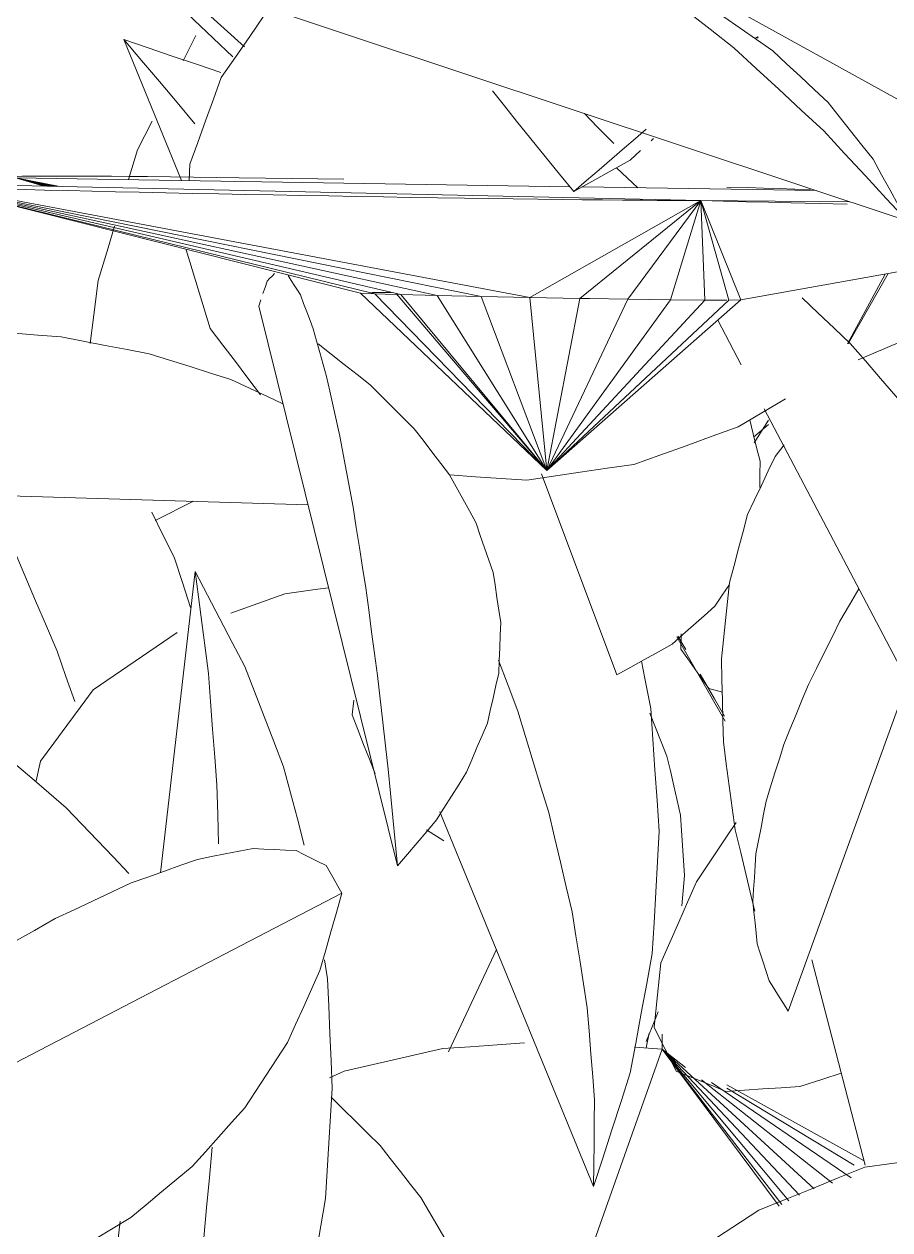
# Model space of a CAD drawing. Header units: metres. Extents: x 10.2 to 20.8, y -0.2 to 6.6.
# Drawn here: x 14.7021 to 14.7401, y 2.5266 to 2.5794 of the extents above; entities that cross this region are included whole.
import ezdxf

# ---------------------------------------------------------------- set-up
doc = ezdxf.new("R2010")
doc.units = ezdxf.units.M
doc.layers.add('Importações nas famílias', color=250, linetype='Continuous', lineweight=5)
doc.layers.add('Vegetação', color=7, linetype='Continuous', lineweight=5)

# ---------------------------------------------------------------- blocks, each defined once
blk = doc.blocks.new('Planta_pergolado_12200 - plantas pergolado_skp_Component_17-V3472-Corte 3')
at = {"layer": 'Importações nas famílias'}
for p, q in [((14.734106, 2.561339), (14.734761, 2.561894)), ((14.702658, 2.546273), (14.702848, 2.547139)), ((14.720737, 2.534391), (14.722833, 2.538881))]:
    blk.add_line(p, q, dxfattribs=at)
at = {"layer": 'Importações nas famílias', "flags": 128}
for points in [[(14.711196, 2.553626), (14.712375, 2.55405), (14.713554, 2.554474)], [(14.713554, 2.554474), (14.714894, 2.554655), (14.715478, 2.554735)], [(14.705164, 2.550263), (14.706082, 2.550892), (14.707001, 2.551521), (14.707919, 2.55215), (14.708837, 2.552779)], [(14.702848, 2.547139), (14.703427, 2.54792), (14.704006, 2.548701), (14.704585, 2.549482), (14.705164, 2.550263)]]:
    blk.add_lwpolyline(points, dxfattribs=at)
blk = doc.blocks.new('Planta_pergolado_12200 - plantas pergolado_skp_Component_16-V3473-Corte 3')
blk.add_blockref('Planta_pergolado_12200 - plantas pergolado_skp_Component_17-V3472-Corte 3', (0, 0))
blk = doc.blocks.new('Planta_pergolado_12200 - plantas pergolado_skp_Component_12-V3556-Corte 3')
at = {"layer": 'Importações nas famílias'}
for p, q in [((14.694379, 2.569284), (14.694903, 2.567132)), ((14.696909, 2.558892), (14.699367, 2.548801))]:
    blk.add_line(p, q, dxfattribs=at)
at = {"layer": 'Importações nas famílias', "flags": 128}
for points in [[(14.698001, 2.568063), (14.697096, 2.568368), (14.69619, 2.568674), (14.695284, 2.568979), (14.694379, 2.569284)], [(14.694379, 2.569284), (14.695053, 2.568236), (14.695727, 2.567187)], [(14.701319, 2.566076), (14.70049, 2.566573), (14.69966, 2.56707), (14.698831, 2.567566), (14.698001, 2.568063)], [(14.700612, 2.558572), (14.701155, 2.557473), (14.701699, 2.556374)], [(14.708712, 2.556073), (14.708218, 2.557057), (14.707725, 2.558042)], [(14.701699, 2.556374), (14.702167, 2.555267), (14.702636, 2.554161), (14.703104, 2.553055), (14.703573, 2.551948)], [(14.709421, 2.553862), (14.709066, 2.554968), (14.708712, 2.556073)], [(14.703573, 2.551948), (14.703962, 2.550847), (14.70435, 2.549746)]]:
    blk.add_lwpolyline(points, dxfattribs=at)
blk = doc.blocks.new('Planta_pergolado_12200 - plantas pergolado_skp_Component_17-V3559-Corte 3')
at = {"layer": 'Importações nas famílias'}
for p, q in [((14.709664, 2.578937), (14.709096, 2.577827)), ((14.707744, 2.575183), (14.707104, 2.573931)), ((14.707104, 2.573931), (14.706709, 2.572622)), ((14.70787, 2.557684), (14.709558, 2.558522))]:
    blk.add_line(p, q, dxfattribs=at)
at = {"layer": 'Importações nas famílias', "flags": 128}
for points in [[(14.706092, 2.570576), (14.705809, 2.569637), (14.705377, 2.568205)], [(14.705377, 2.568205), (14.705183, 2.566691), (14.705024, 2.565444)]]:
    blk.add_lwpolyline(points, dxfattribs=at)
blk = doc.blocks.new('Planta_pergolado_12200 - plantas pergolado_skp_Component_16-V3560-Corte 3')
for name in ['Planta_pergolado_12200 - plantas pergolado_skp_Component_17-V3559-Corte 3', 'Planta_pergolado_12200 - plantas pergolado_skp_Component_12-V3556-Corte 3']:
    blk.add_blockref(name, (0, 0))
blk = doc.blocks.new('Planta_pergolado_12200 - plantas pergolado_skp_-V3568-Corte 3')
blk.add_blockref('Planta_pergolado_12200 - plantas pergolado_skp_Component_16-V3560-Corte 3', (0, 0))
blk = doc.blocks.new('Planta_pergolado_12200 - plantas pergolado_skp_-V3569-Corte 3')
for name in ['Planta_pergolado_12200 - plantas pergolado_skp_-V3568-Corte 3', 'Planta_pergolado_12200 - plantas pergolado_skp_Component_16-V3473-Corte 3']:
    blk.add_blockref(name, (0, 0))
blk = doc.blocks.new('Planta_pergolado_12200 - plantas pergolado_skp_-V3936-Corte 3')
blk.add_blockref('Planta_pergolado_12200 - plantas pergolado_skp_-V3569-Corte 3', (0, 0))
blk = doc.blocks.new('Planta_pergolado_12200 - plantas pergolado_skp_Component_12-V3972-Corte 3')
at = {"layer": 'Importações nas famílias'}
blk.add_line((14.685001, 2.553242), (14.700633, 2.538433), dxfattribs=at)
at = {"layer": 'Importações nas famílias', "flags": 128}
for points in [[(14.684834, 2.554867), (14.685802, 2.554683), (14.68677, 2.554498)], [(14.68677, 2.554498), (14.687716, 2.554214), (14.688662, 2.553929), (14.689607, 2.553644), (14.690553, 2.553359)], [(14.690553, 2.553359), (14.691466, 2.552977), (14.692379, 2.552595), (14.693292, 2.552213), (14.694205, 2.55183)], [(14.694205, 2.55183), (14.695075, 2.551355), (14.695945, 2.550879), (14.696814, 2.550404), (14.697684, 2.549928)], [(14.697684, 2.549928), (14.698501, 2.549365), (14.699319, 2.548801), (14.700136, 2.548238), (14.700953, 2.547674)], [(14.700953, 2.547674), (14.701708, 2.547029), (14.702464, 2.546384), (14.703219, 2.545739), (14.703975, 2.545094)], [(14.703975, 2.545094), (14.70466, 2.544374), (14.705345, 2.543654), (14.706031, 2.542935), (14.706716, 2.542215)]]:
    blk.add_lwpolyline(points, dxfattribs=at)
blk = doc.blocks.new('Planta_pergolado_12200 - plantas pergolado_skp_Component_12-V3973-Corte 3')
at = {"layer": 'Importações nas famílias', "flags": 128}
for points in [[(14.729559, 2.54924), (14.72981, 2.548611), (14.730061, 2.547983), (14.730312, 2.547354)], [(14.730312, 2.547354), (14.730461, 2.546706), (14.73061, 2.546057), (14.730758, 2.545409), (14.730907, 2.544761)], [(14.730907, 2.544761), (14.730952, 2.5441), (14.730996, 2.54344), (14.731041, 2.542779), (14.731086, 2.542119)], [(14.731086, 2.542119), (14.731026, 2.541453), (14.730966, 2.540788)], [(14.729927, 2.536151), (14.729662, 2.535497), (14.729396, 2.534844)]]:
    blk.add_lwpolyline(points, dxfattribs=at)
blk = doc.blocks.new('Planta_pergolado_12200 - plantas pergolado_skp_Component_17-V3974-Corte 3')
at = {"layer": 'Importações nas famílias'}
for p, q in [((14.716577, 2.54981), (14.716512, 2.549163)), ((14.719775, 2.544125), (14.72053, 2.543643)), ((14.729527, 2.535211), (14.729398, 2.53457))]:
    blk.add_line(p, q, dxfattribs=at)
at = {"layer": 'Importações nas famílias', "flags": 128}
blk.add_lwpolyline([(14.716512, 2.549163), (14.716763, 2.548516), (14.717014, 2.547869), (14.717266, 2.547222), (14.717517, 2.546575)], dxfattribs=at)
blk = doc.blocks.new('Planta_pergolado_12200 - plantas pergolado_skp_Component_16-V3975-Corte 3')
for name in ['Planta_pergolado_12200 - plantas pergolado_skp_Component_17-V3974-Corte 3', 'Planta_pergolado_12200 - plantas pergolado_skp_Component_12-V3972-Corte 3', 'Planta_pergolado_12200 - plantas pergolado_skp_Component_12-V3973-Corte 3']:
    blk.add_blockref(name, (0, 0))
blk = doc.blocks.new('Planta_pergolado_12200 - plantas pergolado_skp_Component_12-V4007-Corte 3')
at = {"layer": 'Importações nas famílias'}
for p, q in [((14.674509, 2.530976), (14.681635, 2.524225)), ((14.683991, 2.521993), (14.687207, 2.518946)), ((14.702886, 2.504092), (14.703626, 2.503392)), ((14.704632, 2.502438), (14.706884, 2.500305))]:
    blk.add_line(p, q, dxfattribs=at)
at = {"layer": 'Importações nas famílias', "flags": 128}
for points in [[(14.674509, 2.530976), (14.675477, 2.530792), (14.676445, 2.530608), (14.677413, 2.530424), (14.678381, 2.53024)], [(14.678381, 2.53024), (14.679327, 2.529955), (14.680273, 2.52967), (14.681218, 2.529386), (14.682164, 2.529101)], [(14.682164, 2.529101), (14.683077, 2.528719), (14.68399, 2.528336), (14.684903, 2.527954), (14.685531, 2.527691)], [(14.694075, 2.522125), (14.694831, 2.52148), (14.695586, 2.520835)], [(14.695586, 2.520835), (14.696271, 2.520115), (14.696942, 2.519411)], [(14.70593, 2.504141), (14.706168, 2.503182), (14.706407, 2.502223), (14.706645, 2.501264), (14.706884, 2.500305)]]:
    blk.add_lwpolyline(points, dxfattribs=at)
blk = doc.blocks.new('Planta_pergolado_12200 - plantas pergolado_skp_Component_12-V4008-Corte 3')
at = {"layer": 'Importações nas famílias'}
for p, q in [((14.714375, 2.523064), (14.717662, 2.512564)), ((14.722697, 2.51786), (14.722637, 2.517195))]:
    blk.add_line(p, q, dxfattribs=at)
at = {"layer": 'Importações nas famílias', "flags": 128}
for points in [[(14.715584, 2.532413), (14.716121, 2.531883), (14.716658, 2.531354), (14.717195, 2.530824), (14.717732, 2.530295)], [(14.717732, 2.530295), (14.718178, 2.529726), (14.718624, 2.529157), (14.71907, 2.528588), (14.719517, 2.528019)], [(14.719517, 2.528019), (14.719867, 2.527417), (14.720218, 2.526814), (14.720568, 2.526212), (14.720919, 2.52561)], [(14.720919, 2.52561), (14.72117, 2.524981), (14.721421, 2.524353), (14.721672, 2.523724), (14.721923, 2.523095)], [(14.721923, 2.523095), (14.722072, 2.522447), (14.722221, 2.521799), (14.722369, 2.521151), (14.722518, 2.520502)], [(14.722518, 2.520502), (14.722563, 2.519842), (14.722608, 2.519181), (14.722652, 2.518521), (14.722697, 2.51786)]]:
    blk.add_lwpolyline(points, dxfattribs=at)
blk = doc.blocks.new('Planta_pergolado_12200 - plantas pergolado_skp_Component_17-V4010-Corte 3')
at = {"layer": 'Importações nas famílias'}
for p, q in [((14.730102, 2.535169), (14.730101, 2.534519)), ((14.730101, 2.534519), (14.724799, 2.519544)), ((14.730101, 2.534519), (14.728888, 2.534606)), ((14.730101, 2.534519), (14.736771, 2.528395)), ((14.730101, 2.534519), (14.736124, 2.528113)), ((14.730101, 2.534519), (14.735651, 2.527862)), ((14.730101, 2.534519), (14.73535, 2.527702)), ((14.730101, 2.534519), (14.735231, 2.527638)), ((14.730101, 2.534519), (14.731129, 2.53371)), ((14.716159, 2.533544), (14.715516, 2.533263)), ((14.731824, 2.533164), (14.737566, 2.528647)), ((14.73226, 2.533049), (14.738392, 2.528875)), ((14.738954, 2.529621), (14.732943, 2.532946)), ((14.732943, 2.532803), (14.738524, 2.529434))]:
    blk.add_line(p, q, dxfattribs=at)
at = {"layer": 'Importações nas famílias', "flags": 128}
for points in [[(14.720492, 2.534535), (14.719409, 2.534287), (14.718326, 2.53404), (14.717242, 2.533792), (14.716159, 2.533544)], [(14.724059, 2.534784), (14.72287, 2.534701), (14.721681, 2.534618), (14.720492, 2.534535)]]:
    blk.add_lwpolyline(points, dxfattribs=at)
blk = doc.blocks.new('Planta_pergolado_12200 - plantas pergolado_skp_Component_16-V4011-Corte 3')
for name in ['Planta_pergolado_12200 - plantas pergolado_skp_Component_17-V4010-Corte 3', 'Planta_pergolado_12200 - plantas pergolado_skp_Component_12-V4008-Corte 3', 'Planta_pergolado_12200 - plantas pergolado_skp_Component_12-V4007-Corte 3']:
    blk.add_blockref(name, (0, 0))
blk = doc.blocks.new('Planta_pergolado_12200 - plantas pergolado_skp_-V4057-Corte 3')
for name in ['Planta_pergolado_12200 - plantas pergolado_skp_Component_16-V3975-Corte 3', 'Planta_pergolado_12200 - plantas pergolado_skp_Component_16-V4011-Corte 3']:
    blk.add_blockref(name, (0, 0))
blk = doc.blocks.new('Planta_pergolado_12200 - plantas pergolado_skp_Component_12-V4375-Corte 3')
at = {"layer": 'Importações nas famílias'}
for p, q in [((14.6919, 2.567476), (14.690729, 2.567573)), ((14.701574, 2.565941), (14.700318, 2.566286)), ((14.687598, 2.564805), (14.688724, 2.565029)), ((14.690031, 2.565288), (14.690977, 2.565476)), ((14.672916, 2.559595), (14.714574, 2.558375))]:
    blk.add_line(p, q, dxfattribs=at)
at = {"layer": 'Importações nas famílias', "flags": 128}
for points in [[(14.69541, 2.567183), (14.69424, 2.567281), (14.69307, 2.567378), (14.692219, 2.567449)], [(14.700318, 2.566286), (14.699091, 2.566511), (14.697864, 2.566735), (14.696637, 2.566959), (14.69541, 2.567183)], [(14.695392, 2.565968), (14.696461, 2.565988), (14.69753, 2.566009), (14.698599, 2.566029), (14.699668, 2.56605)], [(14.699668, 2.56605), (14.700691, 2.565968), (14.701713, 2.565886), (14.702735, 2.565804), (14.703758, 2.565723)], [(14.690977, 2.565476), (14.692081, 2.565599), (14.693184, 2.565722), (14.694288, 2.565845), (14.695392, 2.565968)], [(14.703758, 2.565723), (14.704722, 2.565539), (14.705686, 2.565356), (14.70665, 2.565172), (14.707615, 2.564989)], [(14.707615, 2.564989), (14.70851, 2.564706), (14.709406, 2.564423), (14.710301, 2.56414), (14.711197, 2.563857)], [(14.676358, 2.564064), (14.675837, 2.563554), (14.675316, 2.563043), (14.674795, 2.562533), (14.674274, 2.562023)], [(14.711197, 2.563857), (14.712014, 2.563477), (14.71283, 2.563098), (14.713475, 2.562798)], [(14.67739, 2.561624), (14.678524, 2.562041), (14.679658, 2.562458), (14.68049, 2.562764)], [(14.674274, 2.562023), (14.673935, 2.561416), (14.673595, 2.560809), (14.673255, 2.560202), (14.672916, 2.559595)], [(14.672916, 2.559595), (14.674034, 2.560103), (14.675153, 2.56061), (14.676271, 2.561117), (14.67739, 2.561624)]]:
    blk.add_lwpolyline(points, dxfattribs=at)
blk = doc.blocks.new('Planta_pergolado_12200 - plantas pergolado_skp_Component_12-V4377-Corte 3')
at = {"layer": 'Importações nas famílias'}
for p, q in [((14.734179, 2.578803), (14.734282, 2.578877)), ((14.729726, 2.574427), (14.729617, 2.574326)), ((14.726234, 2.572094), (14.728692, 2.573468)), ((14.729155, 2.573897), (14.728692, 2.573468))]:
    blk.add_line(p, q, dxfattribs=at)
at = {"layer": 'Importações nas famílias', "flags": 128}
for points in [[(14.734282, 2.578877), (14.734288, 2.578864), (14.734294, 2.578851), (14.7343, 2.578838), (14.734305, 2.578825)], [(14.722661, 2.576512), (14.723187, 2.575847), (14.723712, 2.575183)], [(14.723712, 2.575183), (14.724342, 2.574411), (14.724973, 2.573639), (14.725603, 2.572866), (14.726234, 2.572094)], [(14.727982, 2.574196), (14.727273, 2.574924), (14.726698, 2.575515)], [(14.728452, 2.574016), (14.728925, 2.574422), (14.729398, 2.574829)], [(14.726234, 2.572094), (14.726788, 2.572575), (14.727343, 2.573055), (14.727897, 2.573535), (14.728452, 2.574016)]]:
    blk.add_lwpolyline(points, dxfattribs=at)
blk = doc.blocks.new('Planta_pergolado_12200 - plantas pergolado_skp_Component_16-V4380-Corte 3')
for name in ['Planta_pergolado_12200 - plantas pergolado_skp_Component_12-V4377-Corte 3', 'Planta_pergolado_12200 - plantas pergolado_skp_Component_12-V4375-Corte 3']:
    blk.add_blockref(name, (0, 0))
blk = doc.blocks.new('Planta_pergolado_12200 - plantas pergolado_skp_Component_12-V4382-Corte 3')
at = {"layer": 'Importações nas famílias'}
for p, q in [((14.706501, 2.578764), (14.709032, 2.572585)), ((14.720361, 2.544919), (14.72709, 2.528487))]:
    blk.add_line(p, q, dxfattribs=at)
at = {"layer": 'Importações nas famílias', "flags": 128}
for points in [[(14.710749, 2.577309), (14.709687, 2.577673), (14.708625, 2.578037), (14.707563, 2.5784), (14.706501, 2.578764)], [(14.706501, 2.578764), (14.70728, 2.577841), (14.708058, 2.576917), (14.708837, 2.575994), (14.709616, 2.57507)], [(14.722931, 2.551566), (14.723351, 2.550446), (14.723771, 2.549326)], [(14.7296, 2.549444), (14.729341, 2.550756), (14.729192, 2.551512)], [(14.723771, 2.549326), (14.72411, 2.548216), (14.72445, 2.547106), (14.724789, 2.545996), (14.725129, 2.544886)], [(14.729972, 2.544072), (14.729879, 2.545415), (14.729786, 2.546758), (14.729693, 2.548101), (14.7296, 2.549444)], [(14.725129, 2.544886), (14.725384, 2.543798), (14.725639, 2.54271), (14.725894, 2.541622), (14.726149, 2.540534)], [(14.72967, 2.538705), (14.729745, 2.540047), (14.729821, 2.541388), (14.729896, 2.54273), (14.729972, 2.544072)], [(14.726149, 2.540534), (14.726317, 2.539481), (14.726485, 2.538427), (14.726652, 2.537373), (14.72682, 2.53632)], [(14.728702, 2.533469), (14.728944, 2.534778), (14.729186, 2.536087), (14.729428, 2.537396), (14.72967, 2.538705)], [(14.72682, 2.53632), (14.726899, 2.535312), (14.726978, 2.534304), (14.727056, 2.533297), (14.727135, 2.532289)], [(14.72709, 2.528487), (14.727493, 2.529732), (14.727896, 2.530978), (14.728299, 2.532223), (14.728702, 2.533469)], [(14.727135, 2.532289), (14.727124, 2.531338), (14.727113, 2.530388), (14.727101, 2.529437), (14.72709, 2.528487)]]:
    blk.add_lwpolyline(points, dxfattribs=at)
blk = doc.blocks.new('Planta_pergolado_12200 - plantas pergolado_skp_Component_12-V4385-Corte 3')
at = {"layer": 'Importações nas famílias'}
blk.add_line((14.736657, 2.538433), (14.739002, 2.529434), dxfattribs=at)
at = {"layer": 'Importações nas famílias', "flags": 128}
for points in [[(14.740944, 2.549849), (14.74123, 2.548955), (14.741516, 2.54806)], [(14.741516, 2.54806), (14.741716, 2.547089), (14.741916, 2.546119), (14.742116, 2.545148), (14.742316, 2.544177)], [(14.744323, 2.542478), (14.743842, 2.543558), (14.743362, 2.544638), (14.742881, 2.545718)], [(14.742316, 2.544177), (14.742428, 2.543141), (14.742541, 2.542105), (14.742653, 2.541069), (14.742765, 2.540033)], [(14.745673, 2.538324), (14.745336, 2.539363), (14.744998, 2.540401), (14.74466, 2.54144), (14.744323, 2.542478)], [(14.742765, 2.540033), (14.742788, 2.538942), (14.74281, 2.537852), (14.742833, 2.536762), (14.742856, 2.535672)], [(14.74642, 2.534433), (14.746233, 2.535406), (14.746047, 2.536378), (14.74586, 2.537351), (14.745673, 2.538324)], [(14.742856, 2.535672), (14.742789, 2.534539), (14.742722, 2.533407), (14.742656, 2.532275), (14.742589, 2.531143)], [(14.746546, 2.530896), (14.746514, 2.53178), (14.746483, 2.532664), (14.746452, 2.533548), (14.74642, 2.534433)], [(14.742589, 2.531143), (14.742433, 2.529981), (14.74236, 2.529434)], [(14.746311, 2.529434), (14.746421, 2.530121), (14.746546, 2.530896)]]:
    blk.add_lwpolyline(points, dxfattribs=at)
blk = doc.blocks.new('Planta_pergolado_12200 - plantas pergolado_skp_Component_17-V4386-Corte 3')
at = {"layer": 'Importações nas famílias', "flags": 128}
for points in [[(14.738986, 2.529342), (14.740059, 2.529486), (14.741133, 2.52963), (14.742207, 2.529774), (14.74328, 2.529917)], [(14.734333, 2.527453), (14.735497, 2.527925), (14.73666, 2.528397), (14.737823, 2.52887), (14.738986, 2.529342)], [(14.72964, 2.524379), (14.730814, 2.525147), (14.731987, 2.525916), (14.73316, 2.526684), (14.734333, 2.527453)]]:
    blk.add_lwpolyline(points, dxfattribs=at)
blk = doc.blocks.new('Planta_pergolado_12200 - plantas pergolado_skp_Component_16-V4387-Corte 3')
for name in ['Planta_pergolado_12200 - plantas pergolado_skp_Component_12-V4382-Corte 3', 'Planta_pergolado_12200 - plantas pergolado_skp_Component_12-V4385-Corte 3', 'Planta_pergolado_12200 - plantas pergolado_skp_Component_17-V4386-Corte 3']:
    blk.add_blockref(name, (0, 0))
blk = doc.blocks.new('Planta_pergolado_12200 - plantas pergolado_skp_Component_12-V4171-Corte 3')
at = {"layer": 'Importações nas famílias'}
for p, q in [((14.548847, 2.432118), (14.549675, 2.432185)), ((14.539377, 2.427314), (14.539821, 2.42785)), ((14.581769, 2.413216), (14.539377, 2.427314)), ((14.569767, 2.424378), (14.568901, 2.424717))]:
    blk.add_line(p, q, dxfattribs=at)
at = {"layer": 'Importações nas famílias', "flags": 128}
for points in [[(14.549675, 2.432185), (14.550597, 2.432086), (14.551518, 2.431988), (14.55244, 2.43189), (14.553362, 2.431792)], [(14.553362, 2.431792), (14.554355, 2.431532), (14.555348, 2.431271), (14.556341, 2.431011), (14.557334, 2.430751)], [(14.557334, 2.430751), (14.558376, 2.430335), (14.559417, 2.429918), (14.560458, 2.429502), (14.5615, 2.429086)], [(14.5615, 2.429086), (14.562565, 2.428523), (14.56363, 2.42796), (14.564695, 2.427398), (14.56576, 2.426835)], [(14.56576, 2.426835), (14.566824, 2.426139), (14.567888, 2.425444), (14.568952, 2.424748), (14.570016, 2.424052)], [(14.573019, 2.422663), (14.572206, 2.423092), (14.571393, 2.423521), (14.57058, 2.423949), (14.569767, 2.424378)], [(14.570016, 2.424052), (14.571053, 2.42324), (14.572091, 2.422427), (14.573129, 2.421615), (14.574167, 2.420802)], [(14.575875, 2.420666), (14.575161, 2.421165), (14.574447, 2.421664), (14.573733, 2.422164), (14.573019, 2.422663)], [(14.574167, 2.420802), (14.575154, 2.419892), (14.576141, 2.418982), (14.577128, 2.418072), (14.578115, 2.417162)], [(14.578302, 2.418408), (14.577695, 2.418973), (14.577089, 2.419537), (14.576482, 2.420102), (14.575875, 2.420666)], [(14.580274, 2.415916), (14.579781, 2.416539), (14.579288, 2.417162), (14.578795, 2.417785), (14.578302, 2.418408)], [(14.578115, 2.417162), (14.579029, 2.416175), (14.579942, 2.415189), (14.580856, 2.414202), (14.581769, 2.413216)], [(14.581769, 2.413216), (14.581396, 2.413891), (14.581022, 2.414566), (14.580648, 2.415241), (14.580274, 2.415916)]]:
    blk.add_lwpolyline(points, dxfattribs=at)
blk = doc.blocks.new('Planta_pergolado_12200 - plantas pergolado_skp_Component_12-V4402-Corte 3')
at = {"layer": 'Importações nas famílias'}
blk.add_line((14.746693, 2.572666), (14.717373, 2.58889), dxfattribs=at)
at = {"layer": 'Importações nas famílias', "flags": 128}
for points in [[(14.723199, 2.597485), (14.723813, 2.597284), (14.725073, 2.596873), (14.726334, 2.596461)], [(14.726334, 2.596461), (14.727509, 2.595907), (14.728683, 2.595353), (14.729858, 2.5948), (14.731032, 2.594246)], [(14.731032, 2.594246), (14.732093, 2.593563), (14.733155, 2.592879), (14.734216, 2.592196), (14.735277, 2.591513)], [(14.735277, 2.591513), (14.736199, 2.590716), (14.737122, 2.58992), (14.738044, 2.589123), (14.738967, 2.588327)], [(14.738967, 2.588327), (14.739729, 2.587436), (14.740492, 2.586545), (14.741254, 2.585653), (14.742017, 2.584762)], [(14.742017, 2.584762), (14.742601, 2.583797), (14.743186, 2.582833), (14.74377, 2.581868), (14.744355, 2.580903)], [(14.744355, 2.580903), (14.744747, 2.579887), (14.74514, 2.578871), (14.745533, 2.577855), (14.745926, 2.576839)], [(14.745926, 2.576839), (14.746118, 2.575796), (14.74631, 2.574753), (14.746501, 2.573709), (14.746693, 2.572666)]]:
    blk.add_lwpolyline(points, dxfattribs=at)
blk = doc.blocks.new('Planta_pergolado_12200 - plantas pergolado_skp_Component_16-V4404-Corte 3')
for name, p in [('Planta_pergolado_12200 - plantas pergolado_skp_Component_12-V4402-Corte 3', (0, 0)), ('Planta_pergolado_12200 - plantas pergolado_skp_Component_12-V4171-Corte 3', (0.159072, 0.157596))]:
    blk.add_blockref(name, p)
blk = doc.blocks.new('Planta_pergolado_12200 - plantas pergolado_skp_-V4413-Corte 3')
for name in ['Planta_pergolado_12200 - plantas pergolado_skp_Component_16-V4380-Corte 3', 'Planta_pergolado_12200 - plantas pergolado_skp_Component_16-V4404-Corte 3', 'Planta_pergolado_12200 - plantas pergolado_skp_Component_16-V4387-Corte 3']:
    blk.add_blockref(name, (0, 0))
blk = doc.blocks.new('Planta_pergolado_12200 - plantas pergolado_skp_-V4414-Corte 3')
blk.add_blockref('Planta_pergolado_12200 - plantas pergolado_skp_-V4413-Corte 3', (0, 0))
blk = doc.blocks.new('Planta_pergolado_12200 - plantas pergolado_skp_-V4514-Corte 3')
for name in ['Planta_pergolado_12200 - plantas pergolado_skp_-V4414-Corte 3', 'Planta_pergolado_12200 - plantas pergolado_skp_-V4057-Corte 3']:
    blk.add_blockref(name, (0, 0))
blk = doc.blocks.new('Planta_pergolado_12200 - plantas pergolado_skp_Component_12-V4649-Corte 3')
at = {"layer": 'Importações nas famílias'}
blk.add_line((14.72812, 2.550911), (14.724817, 2.559723), dxfattribs=at)
at = {"layer": 'Importações nas famílias', "flags": 128}
for points in [[(14.733937, 2.562089), (14.734089, 2.561485), (14.73424, 2.560881), (14.734391, 2.560277)], [(14.734391, 2.560277), (14.734384, 2.559702), (14.734376, 2.559126)], [(14.733054, 2.554881), (14.732733, 2.554402), (14.732412, 2.553922)], [(14.732412, 2.553922), (14.731944, 2.553508), (14.731475, 2.553094), (14.731007, 2.55268), (14.730539, 2.552266)], [(14.730539, 2.552266), (14.729934, 2.551927), (14.729329, 2.551588), (14.728725, 2.55125), (14.72812, 2.550911)]]:
    blk.add_lwpolyline(points, dxfattribs=at)
blk = doc.blocks.new('Planta_pergolado_12200 - plantas pergolado_skp_Component_12-V4651-Corte 3')
at = {"layer": 'Importações nas famílias'}
for p, q in [((14.712413, 2.567075), (14.712505, 2.567349)), ((14.718504, 2.542554), (14.712413, 2.567075))]:
    blk.add_line(p, q, dxfattribs=at)
at = {"layer": 'Importações nas famílias', "flags": 128}
for points in [[(14.712598, 2.567623), (14.71269, 2.567897), (14.712783, 2.568171)], [(14.712783, 2.568171), (14.712892, 2.568284), (14.713, 2.568396), (14.713109, 2.568509)], [(14.713708, 2.568418), (14.713842, 2.568205), (14.713975, 2.567991), (14.714109, 2.567778), (14.714242, 2.567564)], [(14.714242, 2.567564), (14.714384, 2.567193), (14.714525, 2.566822), (14.714666, 2.566451), (14.714807, 2.56608)], [(14.714807, 2.56608), (14.714953, 2.56556), (14.715099, 2.56504), (14.715244, 2.564519), (14.71539, 2.563999)], [(14.717307, 2.563626), (14.716736, 2.564075), (14.716166, 2.564525), (14.715595, 2.564974), (14.715025, 2.565423)], [(14.71539, 2.563999), (14.715537, 2.563343), (14.715683, 2.562686), (14.71583, 2.562029), (14.715977, 2.561372)], [(14.719234, 2.561704), (14.718752, 2.562185), (14.71827, 2.562665), (14.717789, 2.563146), (14.717307, 2.563626)], [(14.715977, 2.561372), (14.716121, 2.560594), (14.716265, 2.559816), (14.716409, 2.559038), (14.716554, 2.55826)], [(14.720784, 2.559678), (14.720397, 2.560185), (14.720009, 2.560691), (14.719621, 2.561198), (14.719234, 2.561704)], [(14.721941, 2.557571), (14.721651, 2.558098), (14.721362, 2.558625), (14.721073, 2.559151), (14.720784, 2.559678)], [(14.716554, 2.55826), (14.716692, 2.557379), (14.71683, 2.556498), (14.716969, 2.555617), (14.717107, 2.554736)], [(14.72269, 2.555405), (14.722503, 2.555947), (14.722315, 2.556488), (14.722128, 2.557029), (14.721941, 2.557571)], [(14.723025, 2.553206), (14.722941, 2.553756), (14.722858, 2.554306), (14.722774, 2.554856), (14.72269, 2.555405)], [(14.717107, 2.554736), (14.717237, 2.553773), (14.717366, 2.552809), (14.717496, 2.551846), (14.717625, 2.550882)], [(14.722941, 2.550997), (14.722962, 2.55155), (14.722983, 2.552102), (14.723004, 2.552654), (14.723025, 2.553206)], [(14.717625, 2.550882), (14.717742, 2.549859), (14.71786, 2.548836), (14.717977, 2.547813), (14.718094, 2.546789)], [(14.722439, 2.548804), (14.722564, 2.549352), (14.72269, 2.5499), (14.722815, 2.550449), (14.722941, 2.550997)], [(14.721524, 2.546649), (14.721753, 2.547188), (14.721982, 2.547726), (14.72221, 2.548265), (14.722439, 2.548804)], [(14.718094, 2.546789), (14.718197, 2.54573), (14.718299, 2.544672), (14.718402, 2.543613), (14.718504, 2.542554)], [(14.720208, 2.544558), (14.720537, 2.545081), (14.720866, 2.545604), (14.721195, 2.546126), (14.721524, 2.546649)], [(14.718504, 2.542554), (14.71893, 2.543055), (14.719356, 2.543556), (14.719782, 2.544057), (14.720208, 2.544558)]]:
    blk.add_lwpolyline(points, dxfattribs=at)
blk = doc.blocks.new('Planta_pergolado_12200 - plantas pergolado_skp_Component_12-V4653-Corte 3')
at = {"layer": 'Importações nas famílias'}
for p, q in [((14.733562, 2.564509), (14.732535, 2.566462)), ((14.748823, 2.535471), (14.734576, 2.562578))]:
    blk.add_line(p, q, dxfattribs=at)
at = {"layer": 'Importações nas famílias', "flags": 128}
for points in [[(14.736232, 2.567436), (14.736937, 2.566771), (14.737643, 2.566107), (14.738348, 2.565443)], [(14.738348, 2.565443), (14.739013, 2.564673), (14.739678, 2.563903), (14.740343, 2.563133), (14.741008, 2.562363)], [(14.741008, 2.562363), (14.741617, 2.561506), (14.742226, 2.560649), (14.742836, 2.559792), (14.743445, 2.558934)], [(14.743445, 2.558934), (14.743984, 2.55801), (14.744523, 2.557085), (14.745063, 2.556161), (14.745602, 2.555236)], [(14.745602, 2.555236), (14.746058, 2.554266), (14.746515, 2.553296), (14.746971, 2.552326), (14.747428, 2.551356)], [(14.747428, 2.551356), (14.747791, 2.550363), (14.748154, 2.54937), (14.748517, 2.548377), (14.74888, 2.547384)], [(14.74888, 2.547384), (14.749142, 2.546392), (14.749403, 2.545399), (14.749664, 2.544407), (14.749925, 2.543414)], [(14.749925, 2.543414), (14.750078, 2.542446), (14.750231, 2.541477), (14.750381, 2.540532)]]:
    blk.add_lwpolyline(points, dxfattribs=at)
blk = doc.blocks.new('Planta_pergolado_12200 - plantas pergolado_skp_Component_17-V4654-Corte 3')
at = {"layer": 'Importações nas famílias'}
for p, q in [((14.697776, 2.572449), (14.717502, 2.567617)), ((14.697776, 2.572449), (14.716883, 2.567647)), ((14.724293, 2.567452), (14.697776, 2.572449)), ((14.697776, 2.572449), (14.72216, 2.567495)), ((14.697776, 2.572449), (14.720234, 2.567539)), ((14.697776, 2.572449), (14.718645, 2.567581)), ((14.726057, 2.572311), (14.701747, 2.572702)), ((14.703379, 2.572326), (14.701747, 2.572702)), ((14.701747, 2.572702), (14.703544, 2.572323)), ((14.703219, 2.57233), (14.701747, 2.572702)), ((14.703077, 2.572333), (14.701747, 2.572702)), ((14.703007, 2.572334), (14.701747, 2.572702)), ((14.701747, 2.572702), (14.703703, 2.572319)), ((14.701803, 2.572361), (14.731801, 2.571705)), ((14.736855, 2.572137), (14.726605, 2.572302)), ((14.732943, 2.572292), (14.733863, 2.572269)), ((14.724293, 2.567452), (14.731801, 2.571705)), ((14.726486, 2.567414), (14.731801, 2.571705)), ((14.731801, 2.571705), (14.728591, 2.567381)), ((14.731801, 2.571705), (14.730465, 2.567358)), ((14.731978, 2.567344), (14.731801, 2.571705)), ((14.733029, 2.567342), (14.731801, 2.571705)), ((14.738315, 2.571652), (14.731801, 2.571705)), ((14.731801, 2.571705), (14.733546, 2.567352)), ((14.733546, 2.567352), (14.75573, 2.571308)), ((14.717502, 2.567617), (14.716883, 2.567647)), ((14.716883, 2.567647), (14.725051, 2.559869)), ((14.717373, 2.567677), (14.718241, 2.567675)), ((14.725051, 2.559869), (14.717502, 2.567617)), ((14.71796, 2.567603), (14.717502, 2.567617)), ((14.718436, 2.567629), (14.725051, 2.559869)), ((14.718645, 2.567581), (14.71796, 2.567603)), ((14.720234, 2.567539), (14.718645, 2.567581)), ((14.718645, 2.567581), (14.725051, 2.559869)), ((14.725051, 2.559869), (14.720234, 2.567539)), ((14.72216, 2.567495), (14.720234, 2.567539)), ((14.725051, 2.559869), (14.72216, 2.567495)), ((14.724293, 2.567452), (14.72216, 2.567495)), ((14.725051, 2.559869), (14.724293, 2.567452)), ((14.726486, 2.567414), (14.724293, 2.567452)), ((14.726486, 2.567414), (14.725051, 2.559869)), ((14.725051, 2.559869), (14.728591, 2.567381)), ((14.725051, 2.559869), (14.730465, 2.567358)), ((14.725051, 2.559869), (14.733546, 2.567352)), ((14.725051, 2.559869), (14.731978, 2.567344)), ((14.725051, 2.559869), (14.733029, 2.567342)), ((14.72691, 2.567407), (14.726486, 2.567414)), ((14.72691, 2.567407), (14.728591, 2.567381)), ((14.728591, 2.567381), (14.730465, 2.567358)), ((14.730465, 2.567358), (14.731978, 2.567344)), ((14.731978, 2.567344), (14.732943, 2.567343)), ((14.733029, 2.567342), (14.733546, 2.567352))]:
    blk.add_line(p, q, dxfattribs=at)
at = {"layer": 'Importações nas famílias', "flags": 128}
for points in [[(14.701375, 2.572751), (14.701599, 2.572758), (14.701823, 2.572764), (14.702047, 2.57277), (14.702271, 2.572777)], [(14.702271, 2.572777), (14.702797, 2.572777), (14.703323, 2.572777), (14.703849, 2.572777), (14.704375, 2.572778)], [(14.704375, 2.572778), (14.705166, 2.572771), (14.705958, 2.572765), (14.70675, 2.572759), (14.707542, 2.572753)], [(14.707542, 2.572753), (14.708546, 2.572741), (14.70955, 2.572729), (14.710554, 2.572717), (14.711558, 2.572705)], [(14.711558, 2.572705), (14.712705, 2.572688), (14.713853, 2.572671), (14.715, 2.572654), (14.716148, 2.572637)], [(14.703029, 2.572161), (14.702194, 2.572184), (14.701358, 2.572207), (14.700523, 2.572229), (14.699687, 2.572252)], [(14.707173, 2.572065), (14.706137, 2.572089), (14.705101, 2.572113), (14.704065, 2.572137), (14.703029, 2.572161)], [(14.711836, 2.571969), (14.71067, 2.571993), (14.709504, 2.572017), (14.708339, 2.572041), (14.707173, 2.572065)], [(14.7167, 2.57188), (14.715484, 2.571903), (14.714268, 2.571925), (14.713052, 2.571947), (14.711836, 2.571969)], [(14.721433, 2.571805), (14.72025, 2.571824), (14.719067, 2.571843), (14.717883, 2.571862), (14.7167, 2.57188)], [(14.733863, 2.572269), (14.73455, 2.572248), (14.735237, 2.572227), (14.735924, 2.572205), (14.736611, 2.572184)], [(14.725714, 2.571749), (14.724644, 2.571763), (14.723574, 2.571777), (14.722504, 2.571791), (14.721433, 2.571805)], [(14.729251, 2.571715), (14.728366, 2.571723), (14.727482, 2.571732), (14.726598, 2.57174), (14.725714, 2.571749)], [(14.731801, 2.571705), (14.731164, 2.571708), (14.730526, 2.57171), (14.729888, 2.571712), (14.729251, 2.571715)], [(14.735754, 2.5716), (14.734766, 2.571627), (14.733778, 2.571653), (14.732789, 2.571679), (14.731801, 2.571705)], [(14.738209, 2.571545), (14.736981, 2.571573), (14.735754, 2.5716)]]:
    blk.add_lwpolyline(points, dxfattribs=at)
blk = doc.blocks.new('Planta_pergolado_12200 - plantas pergolado_skp_Component_16-V4655-Corte 3')
for name in ['Planta_pergolado_12200 - plantas pergolado_skp_Component_17-V4654-Corte 3', 'Planta_pergolado_12200 - plantas pergolado_skp_Component_12-V4651-Corte 3', 'Planta_pergolado_12200 - plantas pergolado_skp_Component_12-V4653-Corte 3', 'Planta_pergolado_12200 - plantas pergolado_skp_Component_12-V4649-Corte 3']:
    blk.add_blockref(name, (0, 0))
blk = doc.blocks.new('Planta_pergolado_12200 - plantas pergolado_skp_-V4764-Corte 3')
blk.add_blockref('Planta_pergolado_12200 - plantas pergolado_skp_Component_16-V4655-Corte 3', (0, 0))
blk = doc.blocks.new('Planta_pergolado_12200 - plantas pergolado_skp_Component_12-V4937-Corte 3')
at = {"layer": 'Importações nas famílias'}
for p, q in [((14.735453, 2.561003), (14.735054, 2.560492)), ((14.735622, 2.536173), (14.740856, 2.55063))]:
    blk.add_line(p, q, dxfattribs=at)
at = {"layer": 'Importações nas famílias', "flags": 128}
for points in [[(14.735054, 2.560492), (14.734753, 2.559857), (14.734451, 2.559222), (14.734149, 2.558587), (14.733847, 2.557951)], [(14.733847, 2.557951), (14.733649, 2.557206), (14.733451, 2.556461), (14.733253, 2.555716), (14.733055, 2.55497)], [(14.733055, 2.55497), (14.732966, 2.554133), (14.732876, 2.553295), (14.732787, 2.552457), (14.732698, 2.551619)], [(14.737894, 2.553263), (14.73831, 2.553978), (14.738723, 2.554688)], [(14.736515, 2.550501), (14.73686, 2.551192), (14.737205, 2.551882), (14.73755, 2.552573), (14.737894, 2.553263)], [(14.732698, 2.551619), (14.732719, 2.550708), (14.73274, 2.549797), (14.732761, 2.548887), (14.732783, 2.547976)], [(14.735433, 2.547864), (14.735704, 2.548523), (14.735974, 2.549182), (14.736245, 2.549842), (14.736515, 2.550501)], [(14.732783, 2.547976), (14.732914, 2.547013), (14.733045, 2.546051), (14.733177, 2.545089), (14.733308, 2.544126)], [(14.734661, 2.545381), (14.734854, 2.546002), (14.735047, 2.546622), (14.73524, 2.547243), (14.735433, 2.547864)], [(14.734208, 2.54308), (14.734321, 2.543655), (14.734434, 2.544231), (14.734548, 2.544806), (14.734661, 2.545381)], [(14.733308, 2.544126), (14.733547, 2.543135), (14.733785, 2.542144), (14.734024, 2.541152), (14.734166, 2.54056)], [(14.734077, 2.540987), (14.73411, 2.54151), (14.734142, 2.542034), (14.734175, 2.542557), (14.734208, 2.54308)], [(14.734271, 2.539125), (14.734223, 2.53959), (14.734174, 2.540056), (14.734126, 2.540521), (14.734077, 2.540987)], [(14.734788, 2.537514), (14.734659, 2.537917), (14.73453, 2.538319), (14.7344, 2.538722), (14.734271, 2.539125)], [(14.735622, 2.536173), (14.735413, 2.536508), (14.735205, 2.536843), (14.734996, 2.537179), (14.734788, 2.537514)]]:
    blk.add_lwpolyline(points, dxfattribs=at)
blk = doc.blocks.new('Planta_pergolado_12200 - plantas pergolado_skp_Component_17-V4938-Corte 3')
at = {"layer": 'Importações nas famílias'}
for p, q in [((14.70937, 2.572579), (14.709401, 2.573292)), ((14.728104, 2.57314), (14.729039, 2.572263)), ((14.738697, 2.564729), (14.753041, 2.570829)), ((14.73822, 2.565429), (14.739882, 2.568482)), ((14.740014, 2.568505), (14.738253, 2.565429))]:
    blk.add_line(p, q, dxfattribs=at)
at = {"layer": 'Importações nas famílias', "flags": 128}
for points in [[(14.710775, 2.577094), (14.711398, 2.577993), (14.71202, 2.578892), (14.712642, 2.579791)], [(14.709401, 2.573292), (14.709745, 2.574242), (14.710088, 2.575193), (14.710432, 2.576144), (14.710775, 2.577094)], [(14.710291, 2.566095), (14.710027, 2.566957), (14.709763, 2.567818), (14.7095, 2.568679), (14.709236, 2.56954)], [(14.712494, 2.563192), (14.711943, 2.563918), (14.711392, 2.564644), (14.710842, 2.56537), (14.710291, 2.566095)], [(14.735508, 2.563017), (14.734471, 2.562399), (14.733435, 2.56178)], [(14.733435, 2.56178), (14.732291, 2.56137), (14.731147, 2.56096), (14.730003, 2.560551), (14.728859, 2.560141)], [(14.728859, 2.560141), (14.727686, 2.559968), (14.726513, 2.559795), (14.72534, 2.559622), (14.724167, 2.559449)], [(14.724167, 2.559449), (14.723044, 2.559525), (14.721922, 2.559601), (14.720799, 2.559676)]]:
    blk.add_lwpolyline(points, dxfattribs=at)
blk = doc.blocks.new('Planta_pergolado_12200 - plantas pergolado_skp_Component_16-V4939-Corte 3')
for name in ['Planta_pergolado_12200 - plantas pergolado_skp_Component_17-V4938-Corte 3', 'Planta_pergolado_12200 - plantas pergolado_skp_Component_12-V4937-Corte 3']:
    blk.add_blockref(name, (0, 0))
blk = doc.blocks.new('Planta_pergolado_12200 - plantas pergolado_skp_Component_12-V4982-Corte 3')
at = {"layer": 'Importações nas famílias'}
blk.add_line((14.679651, 2.522451), (14.716063, 2.541347), dxfattribs=at)
at = {"layer": 'Importações nas famílias', "flags": 128}
for points in [[(14.712167, 2.543306), (14.711559, 2.543187), (14.710951, 2.543068), (14.710343, 2.542949), (14.709735, 2.54283)], [(14.714059, 2.543214), (14.713586, 2.543237), (14.713113, 2.54326), (14.71264, 2.543283), (14.712167, 2.543306)], [(14.709735, 2.54283), (14.709007, 2.542572), (14.708278, 2.542314), (14.70755, 2.542056), (14.706822, 2.541797)], [(14.715368, 2.542556), (14.715041, 2.54272), (14.714714, 2.542885), (14.714387, 2.543049), (14.714059, 2.543214)], [(14.716063, 2.541347), (14.715889, 2.541649), (14.715716, 2.541951), (14.715542, 2.542253), (14.715368, 2.542556)], [(14.706822, 2.541797), (14.70599, 2.541406), (14.705158, 2.541015), (14.704326, 2.540623), (14.703495, 2.540232)], [(14.715101, 2.537959), (14.715341, 2.538806), (14.715582, 2.539653), (14.715823, 2.5405), (14.716063, 2.541347)], [(14.703495, 2.540232), (14.702579, 2.539716), (14.701663, 2.539201), (14.700747, 2.538685), (14.699832, 2.53817)], [(14.699832, 2.53817), (14.698854, 2.537543), (14.697876, 2.536915), (14.696897, 2.536288), (14.695919, 2.535661)], [(14.713675, 2.534811), (14.714032, 2.535598), (14.714388, 2.536385), (14.714744, 2.537172), (14.715101, 2.537959)], [(14.695919, 2.535661), (14.694902, 2.534936), (14.693884, 2.534211), (14.692867, 2.533487), (14.691849, 2.532762)], [(14.711802, 2.531937), (14.71227, 2.532656), (14.712739, 2.533374), (14.713207, 2.534092), (14.713675, 2.534811)], [(14.691849, 2.532762), (14.690816, 2.531958), (14.689783, 2.531153), (14.68875, 2.530348), (14.687716, 2.529543)], [(14.709502, 2.52937), (14.710077, 2.530012), (14.710652, 2.530654), (14.711227, 2.531296), (14.711802, 2.531937)], [(14.687716, 2.529543), (14.686692, 2.528677), (14.685667, 2.527811), (14.684643, 2.526945), (14.683618, 2.526079)], [(14.706801, 2.527138), (14.707476, 2.527696), (14.708151, 2.528254), (14.708827, 2.528812), (14.709502, 2.52937)], [(14.703729, 2.525266), (14.704497, 2.525734), (14.705265, 2.526202), (14.706033, 2.52667), (14.706801, 2.527138)], [(14.683618, 2.526079), (14.682627, 2.525172), (14.681635, 2.524265), (14.680643, 2.523358), (14.679651, 2.522451)], [(14.70032, 2.523775), (14.701172, 2.524148), (14.702024, 2.524521), (14.702877, 2.524894), (14.703729, 2.525266)], [(14.696611, 2.522681), (14.697538, 2.522954), (14.698465, 2.523228), (14.699393, 2.523501), (14.70032, 2.523775)], [(14.679651, 2.522451), (14.680768, 2.522308), (14.681884, 2.522166), (14.683001, 2.522023), (14.684118, 2.52188)], [(14.692645, 2.521996), (14.693637, 2.522167), (14.694628, 2.522338), (14.69562, 2.52251), (14.696611, 2.522681)], [(14.684118, 2.52188), (14.685205, 2.521842), (14.686291, 2.521804), (14.687378, 2.521766), (14.688465, 2.521728)], [(14.688465, 2.521728), (14.68951, 2.521795), (14.690555, 2.521862), (14.6916, 2.521929), (14.692645, 2.521996)]]:
    blk.add_lwpolyline(points, dxfattribs=at)
blk = doc.blocks.new('Planta_pergolado_12200 - plantas pergolado_skp_Component_12-V4983-Corte 3')
at = {"layer": 'Importações nas famílias'}
for p, q in [((14.707011, 2.582063), (14.70786, 2.581244)), ((14.708241, 2.581654), (14.709211, 2.580774)), ((14.709864, 2.580182), (14.711785, 2.578441))]:
    blk.add_line(p, q, dxfattribs=at)
at = {"layer": 'Importações nas famílias', "flags": 128}
blk.add_lwpolyline([(14.70786, 2.581244), (14.708714, 2.580434), (14.709568, 2.579624), (14.710423, 2.578814), (14.711277, 2.578003)], dxfattribs=at)
blk = doc.blocks.new('Planta_pergolado_12200 - plantas pergolado_skp_Component_12-V4984-Corte 3')
at = {"layer": 'Importações nas famílias'}
for p, q in [((14.708107, 2.542242), (14.709631, 2.555453)), ((14.715431, 2.537597), (14.715304, 2.538433)), ((14.704599, 2.511829), (14.706345, 2.526971))]:
    blk.add_line(p, q, dxfattribs=at)
at = {"layer": 'Importações nas famílias', "flags": 128}
for points in [[(14.709631, 2.555453), (14.709775, 2.554333), (14.70992, 2.553214), (14.710065, 2.552095), (14.710209, 2.550976)], [(14.711799, 2.55129), (14.711257, 2.552331), (14.710715, 2.553371), (14.710173, 2.554412), (14.709631, 2.555453)], [(14.7135, 2.546893), (14.713075, 2.547993), (14.71265, 2.549092), (14.712224, 2.550191), (14.711799, 2.55129)], [(14.710209, 2.550976), (14.710302, 2.549755), (14.710395, 2.548535), (14.710487, 2.547315), (14.71058, 2.546095)], [(14.714411, 2.543457), (14.714108, 2.544603), (14.713804, 2.545748), (14.7135, 2.546893)], [(14.71058, 2.546095), (14.710618, 2.544803), (14.710656, 2.543511)], [(14.715639, 2.5328), (14.715587, 2.533999), (14.715535, 2.535198), (14.715483, 2.536398), (14.715431, 2.537597)], [(14.715337, 2.527975), (14.715412, 2.529181), (14.715488, 2.530387), (14.715563, 2.531594), (14.715639, 2.5328)], [(14.71038, 2.530212), (14.710255, 2.528888), (14.710131, 2.527565), (14.710006, 2.526241), (14.709881, 2.524918)], [(14.714528, 2.523175), (14.71473, 2.524375), (14.714932, 2.525575), (14.715135, 2.526775), (14.715337, 2.527975)]]:
    blk.add_lwpolyline(points, dxfattribs=at)
blk = doc.blocks.new('Planta_pergolado_12200 - plantas pergolado_skp_Component_12-V4985-Corte 3')
at = {"layer": 'Importações nas famílias'}
for p, q in [((14.732864, 2.548891), (14.73075, 2.552585)), ((14.730793, 2.552616), (14.731137, 2.552025)), ((14.731764, 2.550945), (14.732392, 2.549865)), ((14.732392, 2.549865), (14.732835, 2.549102))]:
    blk.add_line(p, q, dxfattribs=at)
blk = doc.blocks.new('Planta_pergolado_12200 - plantas pergolado_skp_Component_17-V4987-Corte 3')
at = {"layer": 'Importações nas famílias'}
for p, q in [((14.734139, 2.561085), (14.734759, 2.562071)), ((14.73092, 2.552043), (14.730932, 2.552709)), ((14.732741, 2.550151), (14.73214, 2.550318))]:
    blk.add_line(p, q, dxfattribs=at)
at = {"layer": 'Importações nas famílias', "flags": 128}
for points in [[(14.73214, 2.550318), (14.731835, 2.550749), (14.73153, 2.55118), (14.731225, 2.551612), (14.73092, 2.552043)], [(14.731603, 2.541848), (14.732278, 2.542853), (14.732954, 2.543857), (14.733349, 2.544446)], [(14.730049, 2.538303), (14.730438, 2.539189), (14.730826, 2.540076), (14.731215, 2.540962), (14.731603, 2.541848)], [(14.729747, 2.535472), (14.729823, 2.53618), (14.729898, 2.536887), (14.729974, 2.537595), (14.730049, 2.538303)], [(14.730718, 2.533548), (14.730475, 2.534029), (14.730233, 2.53451), (14.72999, 2.534991), (14.729747, 2.535472)], [(14.732895, 2.532662), (14.732351, 2.532884), (14.731807, 2.533105), (14.731262, 2.533327), (14.730718, 2.533548)], [(14.737954, 2.533456), (14.737149, 2.5332), (14.736131, 2.532875)], [(14.736131, 2.532875), (14.735322, 2.532822), (14.734513, 2.532769), (14.733704, 2.532716), (14.732895, 2.532662)]]:
    blk.add_lwpolyline(points, dxfattribs=at)
blk = doc.blocks.new('Planta_pergolado_12200 - plantas pergolado_skp_Component_16-V4988-Corte 3')
for name in ['Planta_pergolado_12200 - plantas pergolado_skp_Component_17-V4987-Corte 3', 'Planta_pergolado_12200 - plantas pergolado_skp_Component_12-V4983-Corte 3', 'Planta_pergolado_12200 - plantas pergolado_skp_Component_12-V4984-Corte 3', 'Planta_pergolado_12200 - plantas pergolado_skp_Component_12-V4985-Corte 3', 'Planta_pergolado_12200 - plantas pergolado_skp_Component_12-V4982-Corte 3']:
    blk.add_blockref(name, (0, 0))
blk = doc.blocks.new('Planta_pergolado_12200 - plantas pergolado_skp_-V4994-Corte 3')
blk.add_blockref('Planta_pergolado_12200 - plantas pergolado_skp_Component_16-V4988-Corte 3', (0, 0))
blk = doc.blocks.new('Planta_pergolado_12200 - plantas pergolado_skp_-V4995-Corte 3')
for name in ['Planta_pergolado_12200 - plantas pergolado_skp_-V4994-Corte 3', 'Planta_pergolado_12200 - plantas pergolado_skp_Component_16-V4939-Corte 3']:
    blk.add_blockref(name, (0, 0))
blk = doc.blocks.new('Planta_pergolado_12200 - plantas pergolado_skp_-V5113-Corte 3')
for name in ['Planta_pergolado_12200 - plantas pergolado_skp_-V4764-Corte 3', 'Planta_pergolado_12200 - plantas pergolado_skp_-V4995-Corte 3']:
    blk.add_blockref(name, (0, 0))
blk = doc.blocks.new('Planta_pergolado_12200 - Planta_pergolado_12200-V5114-Corte 3')
for name in ['Planta_pergolado_12200 - plantas pergolado_skp_-V4514-Corte 3', 'Planta_pergolado_12200 - plantas pergolado_skp_-V5113-Corte 3', 'Planta_pergolado_12200 - plantas pergolado_skp_-V3936-Corte 3']:
    blk.add_blockref(name, (0, 0))

msp = doc.modelspace()

# ---------------------------------------------------------------- block references
at = {"layer": 'Vegetação', "color": 250}
msp.add_blockref('Planta_pergolado_12200 - Planta_pergolado_12200-V5114-Corte 3', (0, 0), dxfattribs=at)

doc.saveas('drawing.dxf')
